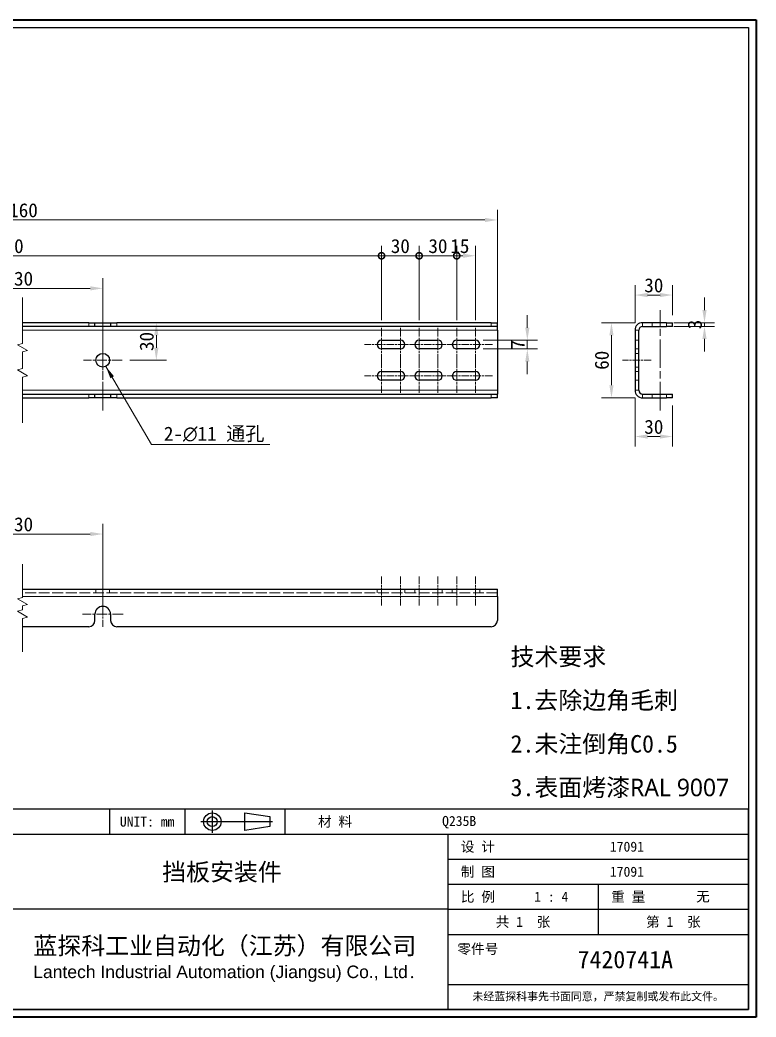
# Model space of a CAD drawing. Header units: millimetres. Extents: x 24 to 1166, y 22 to 818.
# Drawn here: x 578 to 1166, y 22 to 818 of the extents above; entities that cross this region are included whole.
import ezdxf
from ezdxf.enums import TextEntityAlignment as Align

# ---------------------------------------------------------------- set-up
doc = ezdxf.new("R2010")
doc.units = ezdxf.units.MM
doc.header["$LTSCALE"] = 4
doc.linetypes.add('CHAIN', pattern=[0.3543, 0.2362, -0.0295, 0.0591, -0.0295])
doc.linetypes.add('DASHED', pattern=[0.2067, 0.1654, -0.0413])
for name, color, linetype, lineweight in [('1', 7, 'Continuous', 18), ('可见 (ISO)', 7, 'Continuous', 25), ('可见窄的 (ISO)', 7, 'Continuous', 18), ('图框 (ISO)', 7, 'Continuous', 35), ('标题 (ISO)', 7, 'Continuous', 25)]:
    doc.layers.add(name, color=color, linetype=linetype, lineweight=lineweight)
for name, color, linetype, lineweight, true_color in [('中心标记 (ISO)', 1, 'CHAIN', 18, 0xff0000), ('中心线 (ISO)', 1, 'CHAIN', 18, 0xff0000), ('尺寸 (ISO)', 7, 'Continuous', 18, 0x008000), ('折线 (ISO)', 7, 'Continuous', 18, 0x008000), ('符号 (ISO)', 7, 'Continuous', 18, 0x008000), ('隐藏 (ISO)', 5, 'DASHED', 18, 0x0000ff), ('隐藏窄的 (ISO)', 5, 'DASHED', 18, 0x0000ff)]:
    doc.layers.add(name, color=color, linetype=linetype, lineweight=lineweight, true_color=true_color)
doc.styles.add('文本样式164', font='SimSun.ttf')
doc.styles.add('文本样式165', font='SimSun.ttf')
doc.styles.add('文本样式74', font='SimSun.ttf')
doc.styles.add('最新国标', font='simfang.ttf')
doc.styles.add('注释文本 (ISO)', font='simfang.ttf')
doc.dimstyles.new('默认 (GB)', dxfattribs={"dimscale": 4, "dimtxt": 2.8, "dimasz": 2.5, "dimexe": 2, "dimexo": 1.5, "dimgap": 0.5, "dimtad": 1, "dimtoh": 1, "dimdsep": 46, "dimtxsty": '最新国标', "dimcen": 0.09, "dimdle": 10, "dimclrd": 256, "dimclre": 256, "dimclrt": 256, "dimaunit": 1, "dimadec": 3, "dimazin": 2, "dimtfac": 0.535714, "dimtdec": 3, "dimtmove": 0, "dimatfit": 3, "dimfxl": 0, "dimtolj": 1, "dimlwd": -1, "dimlwe": -1, "dimarcsym": 0})
doc.dimstyles.new('默认 (GB)$7', dxfattribs={"dimscale": 4, "dimtxt": 2.8, "dimasz": 2.5, "dimexe": 2, "dimexo": 1.5, "dimgap": 0.5, "dimtad": 1, "dimtoh": 1, "dimdsep": 46, "dimtxsty": '最新国标', "dimcen": 0.09, "dimdle": 10, "dimclrd": 256, "dimclre": 256, "dimclrt": 256, "dimaunit": 1, "dimadec": 3, "dimazin": 2, "dimtfac": 0.535714, "dimtdec": 3, "dimtmove": 0, "dimatfit": 3, "dimfxl": 0, "dimtolj": 1, "dimlwd": -1, "dimlwe": -1, "dimarcsym": 0})

# ---------------------------------------------------------------- blocks, each defined once
blk = doc.blocks.new('图框 最新国标')
at = {"layer": '图框 (ISO)'}
for p, q in [((6, 204.5), (291.5, 204.5)), ((291.5, 204.5), (291.5, 5.5)), ((291.5, 5.5), (6, 5.5))]:
    blk.add_line(p, q, dxfattribs=at)
at = {"layer": '图框 (ISO)', "color": 7, "linetype": 'Continuous', "lineweight": 25}
for p, q in [((18, 203), (290, 203)), ((18, 203), (290, 203)), ((290, 203), (290, 7)), ((290, 203), (290, 7)), ((290, 7), (6, 7)), ((290, 7), (18, 7))]:
    blk.add_line(p, q, dxfattribs=at)
at = {"layer": '图框 (ISO)', "style": '文本样式74'}
blk.add_attdef('零件代号_001', (42.73, 200.25), '', height=2.5, rotation=180, dxfattribs=at)
blk = doc.blocks.new('标题栏 最新国标')
at = {"layer": '标题 (ISO)'}
for p, q in [((381.98, -183.84), (196.98, -183.84)), ((196.98, -183.84), (196.98, -223.84)), ((254.48, -183.84), (254.48, -188.84)), ((269.48, -183.84), (269.48, -188.84)), ((281.48, -188.09), (281.48, -184.59)), ((281.48, -184.59), (286.48, -185.34)), ((289.48, -183.84), (289.48, -188.84)), ((381.98, -223.84), (381.98, -183.84)), ((383.48, -183.84), (383.48, -225.34)), ((286.48, -185.34), (286.48, -187.34)), ((196.98, -188.84), (381.98, -188.84)), ((232.98, -188.84), (232.98, -223.84)), ((286.48, -187.34), (281.48, -188.09)), ((321.98, -188.84), (321.98, -223.84)), ((321.98, -193.84), (381.98, -193.84)), ((321.98, -198.84), (381.98, -198.84)), ((351.98, -198.84), (351.98, -208.84)), ((321.98, -203.84), (232.98, -203.84)), ((321.98, -203.84), (381.98, -203.84)), ((321.98, -208.84), (381.98, -208.84)), ((321.98, -218.84), (381.98, -218.84)), ((196.98, -223.84), (381.98, -223.84)), ((383.48, -225.34), (196.98, -225.34))]:
    blk.add_line(p, q, dxfattribs=at)
at = {"layer": '标题 (ISO)', "linetype": 'CHAIN', "ltscale": 5.000333}
blk.add_line((274.98, -184.09), (274.98, -188.59), dxfattribs=at)
at = {"layer": '标题 (ISO)', "linetype": 'CHAIN', "ltscale": 15.834605}
blk.add_line((272.73, -186.34), (286.98, -186.34), dxfattribs=at)
at = {"layer": '标题 (ISO)'}
for radius in [1.75, 1]:
    blk.add_circle((274.98, -186.34), radius, dxfattribs=at)
at = {"layer": '1', "style": '文本样式164'}
for s, p in [('材 料', (299.48, -186.34)), ('UNIT: mm', (261.98, -186.34)), ('设 计', (327.98, -191.34)), ('制 图', (327.98, -196.34)), ('比 例', (327.98, -201.34)), ('重 量', (357.98, -201.34)), ('共 1  张', (336.98, -206.34)), ('第 1  张', (366.98, -206.34))]:
    blk.add_text(s, height=2, dxfattribs=at).set_placement(p, align=Align.MIDDLE_CENTER)
at = {"layer": '标题 (ISO)', "style": '注释文本 (ISO)'}
for s, insert, char_height, attachment_point, line_spacing_factor in [('\\fSimSun|b0|i0;{\\H1.3000;      未注公差角度及线性公差使用m\\P}\\fSimSun|b0|i0;{\\H1.3000;（GB/T1804-2000），未注形位公差使\\P}\\fSimSun|b0|i0;{\\H1.3000;用K级（GB/T 1184-1996）。\\P}\\fSimSun|b0|i0;{\\H1.3000;—————————————————\\P}\\fSimSun|b0|i0;{\\H1.3000;             6以下    ±0.05 mm\\P}\\fSimSun|b0|i0;{\\H1.3000;     6 ～   30以下    ±0.10 mm\\P}\\fSimSun|b0|i0;{\\H1.3000;    30 ～  120以下    ±0.15 mm\\P}\\fSimSun|b0|i0;{\\H1.3000;   120 ～  400以下    ±0.20 mm\\P}\\fSimSun|b0|i0;{\\H1.3000;   400 ～ 1000以下    ±0.30 mm\\P}\\fSimSun|b0|i0;{\\H1.3000;  1000 ～ 2000以下    ±0.50 mm\\P}\\fSimSun|b0|i0;{\\H1.3000;          2000以上    ±0.80 mm\\P}\\fSimSun|b0|i0;{\\H1.3000;\\P}\\fSimSun|b0|i0;{\\H1.3000;           300以下    ±30′\\P}\\fSimSun|b0|i0;{\\H1.3000;   300 ～ 1000以下    ±15′\\P}\\fSimSun|b0|i0;{\\H1.3000;          1000以上    ±5′}', (198.48, -206.63), 1.3, 4, 1.023913), ('{\\fMicrosoft YaHei|b0|i0|c134|p34;\\H1.75x;蓝探科工业自动化（江苏）有限公司\\P\\fArial|b0|i0|c0|p34;\\H0.71429x;Lantech Industrial Automation (Jiangsu) Co., Ltd\\fFangSong|b0|i0|c134|p49;.\\H1.15195x; }', (277.48, -213.84), 2, 5, 0.978695)]:
    blk.add_mtext(s, dxfattribs=dict(at, insert=insert, char_height=char_height, attachment_point=attachment_point, line_spacing_factor=line_spacing_factor))
at = {"layer": '标题 (ISO)', "attachment_point": 5, "style": '注释文本 (ISO)'}
for s, insert, char_height in [('\\fFangSong|b0|i0;零件号', (327.98, -211.84), 2), ('\\fSimSun|b0|i0;{\\H1.6000;未经蓝探科事先书面同意，严禁复制或发布此文件。}', (351.98, -221.34), 1.6)]:
    blk.add_mtext(s, dxfattribs=dict(at, insert=insert, char_height=char_height))
at = {"layer": '标题 (ISO)'}
for tag, p, height, style in [('材料_001', (320.84, -187.21), 2, '注释文本 (ISO)'), ('设计人_001', (354.32, -192.33), 2, '注释文本 (ISO)'), ('库存编号_001', (264.98, -198.13), 3.5, '文本样式165'), ('设计人_001', (354.32, -197.33), 2, '注释文本 (ISO)'), ('视图比例_001', (339.22, -202.33), 2, '注释文本 (ISO)'), ('质量\\P3;_001', (371.53, -202.3), 2, '注释文本 (ISO)'), ('零件代号_001', (347.86, -215.59), 3.5, '文本样式165')]:
    blk.add_attdef(tag, p, '', height=height, dxfattribs=dict(at, style=style))
blk = doc.blocks.new('*D5')
at = {"layer": 'Defpoints', "color": 0, "transparency": 16777216}
for p in [(1099.39, 598.39), (1099.39, 576.32), (1069.39, 570.32)]:
    blk.add_point(p, dxfattribs=at)
at = {"layer": '尺寸 (ISO)', "color": 116, "true_color": 0x00803f, "transparency": 16777216}
for p, q in [((1069.39, 576.32), (1069.39, 606.39)), ((1099.39, 582.32), (1099.39, 606.39)), ((1079.39, 598.39), (1089.39, 598.39))]:
    blk.add_line(p, q, dxfattribs=at)
for points in [[(1079.39, 600.06), (1079.39, 596.73), (1069.39, 598.39)], [(1089.39, 600.06), (1089.39, 596.73), (1099.39, 598.39)]]:
    blk.add_solid(points, dxfattribs=at)
at = {"layer": '尺寸 (ISO)', "transparency": 16777216, "insert": (1084.39, 606.06), "char_height": 11.2, "attachment_point": 5, "style": '最新国标'}
blk.add_mtext('\\A1;30', dxfattribs=at)
blk = doc.blocks.new('*D6')
at = {"layer": 'Defpoints', "color": 0, "transparency": 16777216}
for p in [(1075.39, 576.32), (1050.6, 516.32), (1075.39, 516.32)]:
    blk.add_point(p, dxfattribs=at)
at = {"layer": '尺寸 (ISO)', "color": 116, "true_color": 0x00803f, "transparency": 16777216}
for p, q in [((1069.39, 576.32), (1042.6, 576.32)), ((1050.6, 566.32), (1050.6, 526.32)), ((1069.39, 516.32), (1042.6, 516.32))]:
    blk.add_line(p, q, dxfattribs=at)
for points in [[(1048.94, 566.32), (1052.27, 566.32), (1050.6, 576.32)], [(1048.94, 526.32), (1052.27, 526.32), (1050.6, 516.32)]]:
    blk.add_solid(points, dxfattribs=at)
at = {"layer": '尺寸 (ISO)', "transparency": 16777216, "insert": (1042.94, 546.32), "char_height": 11.2, "attachment_point": 5, "rotation": 90, "style": '最新国标'}
blk.add_mtext('\\A1;60', dxfattribs=at)
blk = doc.blocks.new('*D7')
at = {"layer": 'Defpoints', "color": 0, "transparency": 16777216}
for p in [(1069.39, 522.32), (1099.39, 516.32), (1099.39, 485.44)]:
    blk.add_point(p, dxfattribs=at)
at = {"layer": '尺寸 (ISO)', "color": 116, "true_color": 0x00803f, "transparency": 16777216}
for p, q in [((1069.39, 516.32), (1069.39, 477.44)), ((1099.39, 510.32), (1099.39, 477.44)), ((1079.39, 485.44), (1089.39, 485.44))]:
    blk.add_line(p, q, dxfattribs=at)
for points in [[(1079.39, 487.11), (1079.39, 483.77), (1069.39, 485.44)], [(1089.39, 487.11), (1089.39, 483.77), (1099.39, 485.44)]]:
    blk.add_solid(points, dxfattribs=at)
at = {"layer": '尺寸 (ISO)', "transparency": 16777216, "insert": (1084.39, 493.1), "char_height": 11.2, "attachment_point": 5, "style": '最新国标'}
blk.add_mtext('\\A1;30', dxfattribs=at)
blk = doc.blocks.new('*D8')
at = {"layer": 'Defpoints', "color": 0, "transparency": 16777216}
for p in [(1094.39, 576.32), (1094.39, 573.32), (1124.86, 573.32)]:
    blk.add_point(p, dxfattribs=at)
at = {"layer": '尺寸 (ISO)', "color": 116, "true_color": 0x00803f, "transparency": 16777216}
for p, q in [((1124.86, 586.32), (1124.86, 596.32)), ((1100.39, 576.32), (1132.86, 576.32)), ((1100.39, 573.32), (1132.86, 573.32)), ((1124.86, 576.32), (1124.86, 573.32)), ((1124.86, 563.32), (1124.86, 553.32))]:
    blk.add_line(p, q, dxfattribs=at)
for points in [[(1123.19, 586.32), (1126.52, 586.32), (1124.86, 576.32)], [(1123.19, 563.32), (1126.52, 563.32), (1124.86, 573.32)]]:
    blk.add_solid(points, dxfattribs=at)
at = {"layer": '尺寸 (ISO)', "transparency": 16777216, "insert": (1117.19, 574.82), "char_height": 11.2, "attachment_point": 5, "rotation": 90, "style": '最新国标'}
blk.add_mtext('\\A1;3', dxfattribs=at)
blk = doc.blocks.new('*D9')
at = {"layer": 'Defpoints', "color": 0, "transparency": 16777216}
for p in [(959.59, 658.32), (195.44, 570.32), (959.59, 570.32)]:
    blk.add_point(p, dxfattribs=at)
at = {"layer": '尺寸 (ISO)', "color": 116, "true_color": 0x00803f, "transparency": 16777216}
for p, q in [((195.44, 576.32), (195.44, 666.32)), ((959.59, 576.32), (959.59, 666.32)), ((205.44, 658.32), (949.59, 658.32))]:
    blk.add_line(p, q, dxfattribs=at)
for points in [[(205.44, 659.99), (205.44, 656.65), (195.44, 658.32)], [(949.59, 659.99), (949.59, 656.65), (959.59, 658.32)]]:
    blk.add_solid(points, dxfattribs=at)
at = {"layer": '尺寸 (ISO)', "transparency": 16777216, "insert": (577.52, 665.99), "char_height": 11.2, "attachment_point": 5, "style": '最新国标'}
blk.add_mtext('\\A1;1160', dxfattribs=at)
blk = doc.blocks.new('_DotSmall')
at = {"color": 0, "linetype": 'ByBlock', "const_width": 0.5}
blk.add_lwpolyline([(-0.0625, 0, 1), (0.0625, 0, 1)], format="xyb", close=True, dxfattribs=at)
blk = doc.blocks.new('*D14')
at = {"layer": 'Defpoints', "color": 0, "transparency": 16777216}
for p in [(867.09, 629.74), (272.94, 572.32), (867.09, 572.32)]:
    blk.add_point(p, dxfattribs=at)
at = {"layer": '尺寸 (ISO)', "color": 116, "true_color": 0x00803f, "transparency": 16777216}
for p, q in [((272.94, 578.32), (272.94, 637.74)), ((867.09, 578.32), (867.09, 637.74)), ((272.94, 629.74), (867.09, 629.74))]:
    blk.add_line(p, q, dxfattribs=at)
at = {"layer": '尺寸 (ISO)', "color": 116, "true_color": 0x00803f, "transparency": 16777216, "xscale": 10, "yscale": 10, "zscale": 10, "rotation": 180}
blk.add_blockref('_DotSmall', (272.94, 629.74), dxfattribs=at)
at = {"layer": '尺寸 (ISO)', "color": 116, "true_color": 0x00803f, "transparency": 16777216, "xscale": 10, "yscale": 10, "zscale": 10}
blk.add_blockref('_DotSmall', (867.09, 629.74), dxfattribs=at)
at = {"layer": '尺寸 (ISO)', "transparency": 16777216, "insert": (570.02, 637.41), "char_height": 11.2, "attachment_point": 5, "style": '最新国标'}
blk.add_mtext('\\A1;990', dxfattribs=at)
blk = doc.blocks.new('*D15')
at = {"layer": 'Defpoints', "color": 0, "transparency": 16777216}
for p in [(897.09, 629.74), (867.09, 572.32), (897.09, 572.32)]:
    blk.add_point(p, dxfattribs=at)
at = {"layer": '尺寸 (ISO)', "color": 116, "true_color": 0x00803f, "transparency": 16777216}
for p, q in [((867.09, 578.32), (867.09, 637.74)), ((897.09, 578.32), (897.09, 637.74)), ((867.09, 629.74), (897.09, 629.74))]:
    blk.add_line(p, q, dxfattribs=at)
at = {"layer": '尺寸 (ISO)', "color": 116, "true_color": 0x00803f, "transparency": 16777216, "xscale": 10, "yscale": 10, "zscale": 10, "rotation": 180}
blk.add_blockref('_DotSmall', (867.09, 629.74), dxfattribs=at)
at = {"layer": '尺寸 (ISO)', "color": 116, "true_color": 0x00803f, "transparency": 16777216, "xscale": 10, "yscale": 10, "zscale": 10}
blk.add_blockref('_DotSmall', (897.09, 629.74), dxfattribs=at)
at = {"layer": '尺寸 (ISO)', "transparency": 16777216, "insert": (882.09, 637.41), "char_height": 11.2, "attachment_point": 5, "style": '最新国标'}
blk.add_mtext('\\A1;30', dxfattribs=at)
blk = doc.blocks.new('*D16')
at = {"layer": 'Defpoints', "color": 0, "transparency": 16777216}
for p in [(927.09, 629.74), (897.09, 572.32), (927.09, 572.32)]:
    blk.add_point(p, dxfattribs=at)
at = {"layer": '尺寸 (ISO)', "color": 116, "true_color": 0x00803f, "transparency": 16777216}
for p, q in [((897.09, 578.32), (897.09, 637.74)), ((927.09, 578.32), (927.09, 637.74)), ((897.09, 629.74), (927.09, 629.74))]:
    blk.add_line(p, q, dxfattribs=at)
at = {"layer": '尺寸 (ISO)', "color": 116, "true_color": 0x00803f, "transparency": 16777216, "xscale": 10, "yscale": 10, "zscale": 10, "rotation": 180}
blk.add_blockref('_DotSmall', (897.09, 629.74), dxfattribs=at)
at = {"layer": '尺寸 (ISO)', "color": 116, "true_color": 0x00803f, "transparency": 16777216, "xscale": 10, "yscale": 10, "zscale": 10}
blk.add_blockref('_DotSmall', (927.09, 629.74), dxfattribs=at)
at = {"layer": '尺寸 (ISO)', "transparency": 16777216, "insert": (912.09, 637.41), "char_height": 11.2, "attachment_point": 5, "style": '最新国标'}
blk.add_mtext('\\A1;30', dxfattribs=at)
blk = doc.blocks.new('*D17')
at = {"layer": 'Defpoints', "color": 0, "transparency": 16777216}
for p in [(942.09, 629.74), (927.09, 572.32), (942.09, 572.32)]:
    blk.add_point(p, dxfattribs=at)
at = {"layer": '尺寸 (ISO)', "color": 116, "true_color": 0x00803f, "transparency": 16777216}
for p, q in [((927.09, 578.32), (927.09, 637.74)), ((942.09, 578.32), (942.09, 637.74)), ((927.09, 629.74), (932.09, 629.74))]:
    blk.add_line(p, q, dxfattribs=at)
blk.add_solid([(932.09, 631.41), (932.09, 628.08), (942.09, 629.74)], dxfattribs=at)
at = {"layer": '尺寸 (ISO)', "color": 116, "true_color": 0x00803f, "transparency": 16777216, "xscale": 10, "yscale": 10, "zscale": 10, "rotation": 180}
blk.add_blockref('_DotSmall', (927.09, 629.74), dxfattribs=at)
at = {"layer": '尺寸 (ISO)', "transparency": 16777216, "insert": (929.59, 637.41), "char_height": 11.2, "attachment_point": 5, "style": '最新国标'}
blk.add_mtext('\\A1;15', dxfattribs=at)
blk = doc.blocks.new('*D19')
at = {"layer": 'Defpoints', "color": 0, "transparency": 16777216}
for p in [(644.59, 603.73), (510.44, 546.32), (644.59, 546.32)]:
    blk.add_point(p, dxfattribs=at)
at = {"layer": '尺寸 (ISO)', "color": 116, "true_color": 0x00803f, "transparency": 16777216}
for p, q in [((510.44, 552.32), (510.44, 611.73)), ((644.59, 552.32), (644.59, 611.73)), ((510.44, 603.73), (634.59, 603.73))]:
    blk.add_line(p, q, dxfattribs=at)
blk.add_solid([(634.59, 605.4), (634.59, 602.06), (644.59, 603.73)], dxfattribs=at)
at = {"layer": '尺寸 (ISO)', "color": 116, "true_color": 0x00803f, "transparency": 16777216, "xscale": 10, "yscale": 10, "zscale": 10, "rotation": 180}
blk.add_blockref('_DotSmall', (510.44, 603.73), dxfattribs=at)
at = {"layer": '尺寸 (ISO)', "transparency": 16777216, "insert": (577.56, 611.4), "char_height": 11.2, "attachment_point": 5, "style": '最新国标'}
blk.add_mtext('\\A1;530', dxfattribs=at)
blk = doc.blocks.new('*D22')
at = {"layer": 'Defpoints', "color": 0, "transparency": 16777216}
for p in [(942.09, 562.32), (942.09, 555.32), (983.45, 555.32)]:
    blk.add_point(p, dxfattribs=at)
at = {"layer": '尺寸 (ISO)', "color": 116, "true_color": 0x00803f, "transparency": 16777216}
for p, q in [((983.45, 572.32), (983.45, 582.32)), ((948.09, 562.32), (991.45, 562.32)), ((983.45, 562.32), (983.45, 555.32)), ((948.09, 555.32), (991.45, 555.32)), ((983.45, 545.32), (983.45, 535.32))]:
    blk.add_line(p, q, dxfattribs=at)
for points in [[(981.78, 572.32), (985.11, 572.32), (983.45, 562.32)], [(981.78, 545.32), (985.11, 545.32), (983.45, 555.32)]]:
    blk.add_solid(points, dxfattribs=at)
at = {"layer": '尺寸 (ISO)', "transparency": 16777216, "insert": (975.78, 558.82), "char_height": 11.2, "attachment_point": 5, "rotation": 90, "style": '最新国标'}
blk.add_mtext('\\A1;7', dxfattribs=at)
blk = doc.blocks.new('*D23')
at = {"layer": 'Defpoints', "color": 0, "transparency": 16777216}
for p in [(687.35, 576.32), (660.09, 546.32), (687.35, 546.32)]:
    blk.add_point(p, dxfattribs=at)
at = {"layer": '尺寸 (ISO)', "color": 116, "true_color": 0x00803f, "transparency": 16777216}
for p, q in [((687.35, 566.32), (687.35, 556.32)), ((666.09, 546.32), (695.35, 546.32))]:
    blk.add_line(p, q, dxfattribs=at)
for points in [[(685.69, 566.32), (689.02, 566.32), (687.35, 576.32)], [(685.69, 556.32), (689.02, 556.32), (687.35, 546.32)]]:
    blk.add_solid(points, dxfattribs=at)
at = {"layer": '尺寸 (ISO)', "transparency": 16777216, "insert": (679.69, 561.32), "char_height": 11.2, "attachment_point": 5, "rotation": 90, "style": '最新国标'}
blk.add_mtext('\\A1;30', dxfattribs=at)
blk = doc.blocks.new('*D25')
at = {"layer": 'Defpoints', "color": 0, "transparency": 16777216}
for p in [(644.59, 407.61), (510.44, 359.86), (644.59, 359.86)]:
    blk.add_point(p, dxfattribs=at)
at = {"layer": '尺寸 (ISO)', "color": 116, "true_color": 0x00803f, "transparency": 16777216}
for p, q in [((510.44, 365.86), (510.44, 415.61)), ((644.59, 365.86), (644.59, 415.61)), ((510.44, 407.61), (634.59, 407.61))]:
    blk.add_line(p, q, dxfattribs=at)
blk.add_solid([(634.59, 409.28), (634.59, 405.95), (644.59, 407.61)], dxfattribs=at)
at = {"layer": '尺寸 (ISO)', "color": 116, "true_color": 0x00803f, "transparency": 16777216, "xscale": 10, "yscale": 10, "zscale": 10, "rotation": 180}
blk.add_blockref('_DotSmall', (510.44, 407.61), dxfattribs=at)
at = {"layer": '尺寸 (ISO)', "transparency": 16777216, "insert": (577.56, 415.28), "char_height": 11.2, "attachment_point": 5, "style": '最新国标'}
blk.add_mtext('\\A1;530', dxfattribs=at)

msp = doc.modelspace()

# ---------------------------------------------------------------- linework, layer by layer
at = {"layer": '中心标记 (ISO)', "ltscale": 7.50055}
for p, q in [((867.0895, 572.3215), (867.0895, 545.3215)), ((882.0895, 572.3215), (882.0895, 545.3215)), ((897.0895, 572.3215), (897.0895, 545.3215)), ((912.0895, 572.3215), (912.0895, 545.3215)), ((927.0895, 572.3215), (927.0895, 545.3215)), ((942.0895, 572.3215), (942.0895, 545.3215)), ((867.0895, 547.3215), (867.0895, 520.3215)), ((882.0895, 547.3215), (882.0895, 520.3215)), ((897.0895, 547.3215), (897.0895, 520.3215)), ((912.0895, 547.3215), (912.0895, 520.3215)), ((927.0895, 547.3215), (927.0895, 520.3215)), ((942.0895, 547.3215), (942.0895, 520.3215))]:
    msp.add_line(p, q, dxfattribs=at)
at = {"layer": '中心标记 (ISO)', "ltscale": 8.611757}
for p, q in [((644.5895, 561.8215), (644.5895, 530.8215)), ((644.5895, 561.8215), (644.5895, 530.8215)), ((660.0895, 546.3215), (629.0895, 546.3215)), ((660.0895, 546.3215), (629.0895, 546.3215))]:
    msp.add_line(p, q, dxfattribs=at)
at = {"layer": '中心标记 (ISO)', "ltscale": 6.528244}
for p, q in [((877.0895, 558.8215), (853.5895, 558.8215)), ((895.5895, 558.8215), (872.0895, 558.8215)), ((907.0895, 558.8215), (883.5895, 558.8215)), ((925.5895, 558.8215), (902.0895, 558.8215)), ((937.0895, 558.8215), (913.5895, 558.8215)), ((955.5895, 558.8215), (932.0895, 558.8215)), ((877.0895, 533.8215), (853.5895, 533.8215)), ((895.5895, 533.8215), (872.0895, 533.8215)), ((907.0895, 533.8215), (883.5895, 533.8215)), ((925.5895, 533.8215), (902.0895, 533.8215)), ((937.0895, 533.8215), (913.5895, 533.8215)), ((955.5895, 533.8215), (932.0895, 533.8215))]:
    msp.add_line(p, q, dxfattribs=at)
at = {"layer": '中心标记 (ISO)', "ltscale": 7.292199}
msp.add_line((644.5895, 359.8637), (644.5895, 333.6137), dxfattribs=at)
at = {"layer": '中心标记 (ISO)', "ltscale": 9.028461}
msp.add_line((660.8395, 343.6137), (628.3395, 343.6137), dxfattribs=at)
at = {"layer": '中心线 (ISO)', "ltscale": 23.990969}
for p, q in [((644.5895, 506.3215), (644.5895, 586.3215)), ((1089.3933, 506.3215), (1089.3933, 586.3215))]:
    msp.add_line(p, q, dxfattribs=at)
at = {"layer": '中心线 (ISO)', "ltscale": 6.389343}
for p, q in [((1082.3933, 546.3215), (1059.3933, 546.3215)), ((644.5895, 350.6137), (644.5895, 373.6137)), ((867.0895, 373.6137), (867.0895, 350.6137)), ((882.0895, 373.6137), (882.0895, 350.6137)), ((897.0895, 373.6137), (897.0895, 350.6137)), ((912.0895, 373.6137), (912.0895, 350.6137)), ((927.0895, 373.6137), (927.0895, 350.6137)), ((942.0895, 373.6137), (942.0895, 350.6137))]:
    msp.add_line(p, q, dxfattribs=at)
at = {"layer": '可见 (ISO)'}
for p, q in [((633.3395, 576.3215), (580.486, 576.3215)), ((633.3395, 573.3215), (580.486, 573.3215)), ((633.3395, 576.3215), (638.3395, 576.3215)), ((638.3395, 573.3215), (633.3395, 573.3215)), ((638.3395, 573.3215), (638.3395, 576.3215)), ((638.3395, 576.3215), (650.8395, 576.3215)), ((650.8395, 573.3215), (638.3395, 573.3215)), ((650.8395, 576.3215), (650.8395, 573.3215)), ((650.8395, 576.3215), (655.8395, 576.3215)), ((655.8395, 573.3215), (650.8395, 573.3215)), ((954.5895, 576.3215), (655.8395, 576.3215)), ((954.5895, 573.3215), (655.8395, 573.3215)), ((954.5895, 576.3215), (959.5895, 576.3215)), ((959.5895, 573.3215), (954.5895, 573.3215)), ((959.5895, 573.3215), (959.5895, 576.3215)), ((959.5895, 570.3215), (959.5895, 573.3215)), ((1094.3933, 576.3215), (1075.3933, 576.3215)), ((1075.3933, 573.3215), (1094.3933, 573.3215)), ((1094.3933, 576.3215), (1099.3933, 576.3215)), ((1099.3933, 573.3215), (1094.3933, 573.3215)), ((1099.3933, 573.3215), (1099.3933, 576.3215)), ((959.5895, 570.3215), (959.5895, 522.3215)), ((1069.3933, 570.3215), (1069.3933, 522.3215)), ((1072.3933, 522.3215), (1072.3933, 570.3215)), ((867.0895, 562.3215), (882.0895, 562.3215)), ((897.0895, 562.3215), (912.0895, 562.3215)), ((927.0895, 562.3215), (942.0895, 562.3215)), ((882.0895, 555.3215), (867.0895, 555.3215)), ((912.0895, 555.3215), (897.0895, 555.3215)), ((942.0895, 555.3215), (927.0895, 555.3215)), ((867.0895, 537.3215), (882.0895, 537.3215)), ((897.0895, 537.3215), (912.0895, 537.3215)), ((927.0895, 537.3215), (942.0895, 537.3215)), ((882.0895, 530.3215), (867.0895, 530.3215)), ((912.0895, 530.3215), (897.0895, 530.3215)), ((942.0895, 530.3215), (927.0895, 530.3215)), ((580.486, 519.3215), (633.3395, 519.3215)), ((633.3395, 519.3215), (638.3395, 519.3215)), ((638.3395, 516.3215), (638.3395, 519.3215)), ((638.3395, 519.3215), (650.8395, 519.3215)), ((650.8395, 519.3215), (650.8395, 516.3215)), ((650.8395, 519.3215), (655.8395, 519.3215)), ((655.8395, 519.3215), (954.5895, 519.3215)), ((954.5895, 519.3215), (959.5895, 519.3215)), ((959.5895, 522.3215), (959.5895, 519.3215)), ((959.5895, 516.3215), (959.5895, 519.3215)), ((1075.3933, 519.3215), (1094.3933, 519.3215)), ((1094.3933, 519.3215), (1099.3933, 519.3215)), ((1099.3933, 516.3215), (1099.3933, 519.3215)), ((580.486, 516.3215), (633.3395, 516.3215)), ((638.3395, 516.3215), (633.3395, 516.3215)), ((650.8395, 516.3215), (638.3395, 516.3215)), ((655.8395, 516.3215), (650.8395, 516.3215)), ((655.8395, 516.3215), (954.5895, 516.3215)), ((959.5895, 516.3215), (954.5895, 516.3215)), ((1075.3933, 516.3215), (1094.3933, 516.3215)), ((1099.3933, 516.3215), (1094.3933, 516.3215)), ((580.486, 363.6137), (959.5895, 363.6137)), ((959.5895, 357.6137), (959.5895, 363.6137)), ((959.5895, 357.6137), (959.5895, 338.6137)), ((638.3395, 338.6137), (638.3395, 343.6137)), ((650.8395, 343.6137), (650.8395, 338.6137)), ((633.3395, 333.6137), (580.486, 333.6137)), ((954.5895, 333.6137), (655.8395, 333.6137))]:
    msp.add_line(p, q, dxfattribs=at)
msp.add_circle((644.5895, 546.3215), 5.5, dxfattribs=at)
for centre, radius, start, end in [((1075.3933, 570.3215), 6, 90, 180), ((1075.3933, 570.3215), 3, 90, 180), ((867.0895, 558.8215), 3.5, 90, 270), ((882.0895, 558.8215), 3.5, 270, 90), ((897.0895, 558.8215), 3.5, 90, 270), ((912.0895, 558.8215), 3.5, 270, 90), ((927.0895, 558.8215), 3.5, 90, 270), ((942.0895, 558.8215), 3.5, 270, 90), ((867.0895, 533.8215), 3.5, 90, 270), ((882.0895, 533.8215), 3.5, 270, 90), ((897.0895, 533.8215), 3.5, 90, 270), ((912.0895, 533.8215), 3.5, 270, 90), ((927.0895, 533.8215), 3.5, 90, 270), ((942.0895, 533.8215), 3.5, 270, 90), ((1075.3933, 522.3215), 6, 180, 270), ((1075.3933, 522.3215), 3, 180, 270), ((644.5895, 343.6137), 6.25, 0, 180), ((633.3395, 338.6137), 5, 270, 0), ((655.8395, 338.6137), 5, 180, 270), ((954.5895, 338.6137), 5, 270, 0)]:
    msp.add_arc(centre, radius, start, end, dxfattribs=at)
at = {"layer": '可见窄的 (ISO)'}
for p, q in [((633.3395, 576.3215), (633.3395, 573.3215)), ((655.8395, 573.3215), (655.8395, 576.3215)), ((954.5895, 576.3215), (954.5895, 573.3215)), ((1075.3933, 576.3215), (1075.3933, 573.3215)), ((1094.3933, 576.3215), (1094.3933, 573.3215)), ((959.5895, 570.3215), (580.486, 570.3215)), ((1072.3933, 570.3215), (1069.3933, 570.3215)), ((580.486, 522.3215), (959.5895, 522.3215)), ((633.3395, 519.3215), (633.3395, 516.3215)), ((655.8395, 516.3215), (655.8395, 519.3215)), ((954.5895, 519.3215), (954.5895, 516.3215)), ((1069.3933, 522.3215), (1072.3933, 522.3215)), ((1075.3933, 519.3215), (1075.3933, 516.3215)), ((1094.3933, 519.3215), (1094.3933, 516.3215)), ((959.5895, 357.6137), (580.486, 357.6137))]:
    msp.add_line(p, q, dxfattribs=at)
at = {"layer": '折线 (ISO)', "flags": 128}
for points in [[(580.486, 496.3215), (580.486, 532.9403), (584.486, 534.0121), (576.486, 538.6309), (580.486, 539.7027), (580.486, 552.9403), (584.486, 554.0121), (576.486, 558.6309), (580.486, 559.7027), (580.486, 596.3215)], [(580.486, 313.6137), (580.486, 340.2325), (584.486, 341.3043), (576.486, 345.9231), (580.486, 346.9949), (580.486, 350.2325), (584.486, 351.3043), (576.486, 355.9231), (580.486, 356.9949), (580.486, 383.6137)]]:
    msp.add_lwpolyline(points, dxfattribs=at)
at = {"layer": '隐藏 (ISO)', "ltscale": 1.428422}
for p, q in [((1083.1433, 573.3215), (1083.1433, 576.3215)), ((1069.3933, 562.3215), (1072.3933, 562.3215)), ((1069.3933, 555.3215), (1072.3933, 555.3215)), ((1072.3933, 551.8215), (1069.3933, 551.8215)), ((1072.3933, 540.8215), (1069.3933, 540.8215)), ((1069.3933, 537.3215), (1072.3933, 537.3215)), ((1069.3933, 530.3215), (1072.3933, 530.3215)), ((1083.1433, 516.3215), (1083.1433, 519.3215)), ((639.0895, 360.6137), (639.0895, 363.6137)), ((650.0895, 360.6137), (650.0895, 363.6137)), ((863.5895, 363.6137), (863.5895, 360.6137)), ((885.5895, 363.6137), (885.5895, 360.6137)), ((893.5895, 363.6137), (893.5895, 360.6137)), ((915.5895, 363.6137), (915.5895, 360.6137)), ((923.5895, 363.6137), (923.5895, 360.6137)), ((945.5895, 363.6137), (945.5895, 360.6137))]:
    msp.add_line(p, q, dxfattribs=at)
at = {"layer": '隐藏 (ISO)', "ltscale": 13.100545}
msp.add_line((959.5895, 360.6137), (580.486, 360.6137), dxfattribs=at)
at = {"layer": '隐藏窄的 (ISO)', "ltscale": 1.428422}
for p, q in [((1089.3933, 573.3215), (1089.3933, 576.3215)), ((1089.3933, 516.3215), (1089.3933, 519.3215)), ((867.0895, 363.6137), (867.0895, 360.6137)), ((882.0895, 363.6137), (882.0895, 360.6137)), ((897.0895, 363.6137), (897.0895, 360.6137)), ((912.0895, 363.6137), (912.0895, 360.6137)), ((927.0895, 363.6137), (927.0895, 360.6137)), ((942.0895, 363.6137), (942.0895, 360.6137))]:
    msp.add_line(p, q, dxfattribs=at)

# ---------------------------------------------------------------- block references
at = {"xscale": 4, "yscale": 4, "zscale": 4}
msp.add_blockref('图框 最新国标', (0, 0), dxfattribs=at)
ref = msp.add_blockref('标题栏 最新国标', (-367.9301, 923.3771), dxfattribs=dict(xscale=4, yscale=4, zscale=4))
ref.add_attrib('零件代号_001', '7420741A', (1023.5251, 61), dxfattribs={"layer": '标题 (ISO)', "height": 14, "style": '文本样式165'})
ref.add_attrib('库存编号_001', '挡板安装件', (691.9832, 130.8436), dxfattribs={"layer": '标题 (ISO)', "height": 14, "style": '文本样式165'})
ref.add_attrib('质量\\P3;_001', '无', (1118.1714, 114.16), dxfattribs={"layer": '标题 (ISO)', "height": 8, "style": '注释文本 (ISO)'})
ref.add_attrib('视图比例_001', '1 : 4', (988.96, 114.0686), dxfattribs={"layer": '标题 (ISO)', "height": 8, "style": '注释文本 (ISO)'})
ref.add_attrib('设计人_001', '17091', (1049.3486, 154.0457), dxfattribs={"layer": '标题 (ISO)', "height": 8, "style": '注释文本 (ISO)'})
ref.add_attrib('设计人_001', '17091', (1049.3486, 134.0457), dxfattribs={"layer": '标题 (ISO)', "height": 8, "style": '注释文本 (ISO)'})
ref.add_attrib('材料_001', 'Q235B', (915.44, 174.5257), dxfattribs={"layer": '标题 (ISO)', "height": 8, "style": '注释文本 (ISO)'})

# ---------------------------------------------------------------- texts
at = {"layer": '符号 (ISO)'}
for s, insert, char_height, width, attachment_point, line_spacing_factor, style in [('2-\\fAIGDT|b0|i0;{\\H11.2000;n}\\fFangSong|b0|i0;{\\H11.2000;11 通孔}', (693.3841, 480.9071), 11.2, 88.884022, 7, 0.49, '最新国标'), ('\\fFangSong|b0|i0;{\\H14.0000;技术要求\\P}\\fFangSong|b0|i0;{\\H14.0000;1.去除边角毛刺\\P}\\fFangSong|b0|i0;{\\H14.0000;2.未注倒角C0.5\\P}\\fFangSong|b0|i0;{\\H14.0000;3.表面烤漆}\\fSegoe UI|b0|i0;{\\H14.0000;RAL 9007\\P}\\fFangSong|b0|i0;{\\H14.0000;\\P}', (970.0505, 239.3486), 14, 187.665453, 4, 1.491475, '注释文本 (ISO)')]:
    msp.add_mtext(s, dxfattribs=dict(at, insert=insert, char_height=char_height, width=width, attachment_point=attachment_point, line_spacing_factor=line_spacing_factor, style=style))

# ---------------------------------------------------------------- dimensions: what is measured, and where the dimension line sits
at = {"layer": '尺寸 (ISO)', "color": 116, "true_color": 0x00803f}
for base, p1, p2, text, override, picture, middle in [((959.5895, 658.3215), (195.4428, 570.3215), (959.5895, 570.3215), '1160', {"dimgap": 0.5, "dimtoh": 0, "dimdec": 2, "dimlfac": 1.518033, "dimtol": 0, "dimlim": 0, "dimtp": 0, "dimtm": 0, "dimtdec": 3, "dimtofl": 0, "dimatfit": 1}, '*D9', (577.5162, 658.3215)), ((867.0895, 629.7423), (272.9428, 572.3215), (867.0895, 572.3215), '990', {"dimgap": 0.5, "dimtoh": 0, "dimdec": 2, "dimlfac": 1.666255, "dimblk1": 'DotSmall', "dimblk2": 'DotSmall', "dimsah": 1, "dimdle": 0, "dimtol": 0, "dimlim": 0, "dimtp": 0, "dimtm": 0, "dimtdec": 3, "dimtofl": 0, "dimatfit": 1}, '*D14', (570.0162, 629.7423)), ((644.5895, 603.7316), (510.4428, 546.3215), (644.5895, 546.3215), '530', {"dimgap": 0.5, "dimtoh": 0, "dimdec": 2, "dimlfac": 3.950899, "dimblk1": 'DotSmall', "dimsah": 1, "dimdle": 0, "dimtol": 0, "dimlim": 0, "dimtp": 0, "dimtm": 0, "dimtdec": 3, "dimtofl": 0, "dimatfit": 1}, '*D19', (577.5562, 603.7316)), ((644.5895, 407.6137), (510.4428, 359.8637), (644.5895, 359.8637), '530', {"dimgap": 0.5, "dimtoh": 0, "dimdec": 2, "dimlfac": 3.950899, "dimblk1": 'DotSmall', "dimsah": 1, "dimdle": 0, "dimtol": 0, "dimlim": 0, "dimtp": 0, "dimtm": 0, "dimtdec": 3, "dimtofl": 0, "dimatfit": 1}, '*D25', (577.5562, 407.6137))]:
    dim = msp.add_linear_dim(base=base, p1=p1, p2=p2, angle=180, text=text, dimstyle='默认 (GB)', override=override, dxfattribs=at)
    dim.commit()
    dim.dimension.update_dxf_attribs({"geometry": picture, "text_midpoint": middle, "dimtype": 160})
for base, p1, p2, angle, override, picture, middle in [((897.0895, 629.7423), (867.0895, 572.3215), (897.0895, 572.3215), 180, {"dimgap": 0.5, "dimtoh": 0, "dimdec": 2, "dimblk1": 'DotSmall', "dimblk2": 'DotSmall', "dimsah": 1, "dimdle": 0, "dimtol": 0, "dimlim": 0, "dimtp": 0, "dimtm": 0, "dimtdec": 3, "dimtofl": 0, "dimatfit": 1}, '*D15', (882.0895, 629.7423)), ((927.0895, 629.7423), (897.0895, 572.3215), (927.0895, 572.3215), 180, {"dimgap": 0.5, "dimtoh": 0, "dimdec": 2, "dimblk1": 'DotSmall', "dimblk2": 'DotSmall', "dimsah": 1, "dimdle": 0, "dimtol": 0, "dimlim": 0, "dimtp": 0, "dimtm": 0, "dimtdec": 3, "dimtofl": 0, "dimatfit": 1}, '*D16', (912.0895, 629.7423)), ((942.0895, 629.7423), (927.0895, 572.3215), (942.0895, 572.3215), 180, {"dimgap": 0.5, "dimtoh": 0, "dimdec": 2, "dimblk1": 'DotSmall', "dimsah": 1, "dimdle": 0, "dimtol": 0, "dimlim": 0, "dimtp": 0, "dimtm": 0, "dimtdec": 3, "dimtofl": 1, "dimatfit": 1}, '*D17', (929.5895, 629.7423)), ((1099.3933, 598.3933), (1069.3933, 570.3215), (1099.3933, 576.3215), 180, {"dimgap": 0.5, "dimtoh": 0, "dimdec": 2, "dimtol": 0, "dimlim": 0, "dimtp": 0, "dimtm": 0, "dimtdec": 3, "dimtofl": 0, "dimatfit": 1}, '*D5', (1084.3933, 598.3933)), ((1124.8552, 573.3215), (1094.3933, 576.3215), (1094.3933, 573.3215), 90, {"dimgap": 0.5, "dimtoh": 0, "dimdec": 2, "dimtol": 0, "dimlim": 0, "dimtp": 0, "dimtm": 0, "dimtdec": 3, "dimtofl": 1, "dimatfit": 1}, '*D8', (1124.8552, 574.8215)), ((983.4455, 555.3215), (942.0895, 562.3215), (942.0895, 555.3215), 90, {"dimgap": 0.5, "dimtoh": 0, "dimdec": 2, "dimtol": 0, "dimlim": 0, "dimtp": 0, "dimtm": 0, "dimtdec": 3, "dimtofl": 1, "dimatfit": 1}, '*D22', (983.4455, 558.8215)), ((687.3548, 546.3215), (687.3548, 576.3215), (660.0895, 546.3215), 90, {"dimgap": 0.5, "dimtoh": 0, "dimdec": 2, "dimse1": 1, "dimtol": 0, "dimlim": 0, "dimtp": 0, "dimtm": 0, "dimtdec": 3, "dimtofl": 0, "dimatfit": 1}, '*D23', (687.3548, 561.3215)), ((1050.6042, 516.3215), (1075.3933, 576.3215), (1075.3933, 516.3215), 90, {"dimgap": 0.5, "dimtoh": 0, "dimdec": 2, "dimtol": 0, "dimlim": 0, "dimtp": 0, "dimtm": 0, "dimtdec": 3, "dimtofl": 0, "dimatfit": 1}, '*D6', (1050.6042, 546.3215)), ((1099.3933, 485.4392), (1069.3933, 522.3215), (1099.3933, 516.3215), 180, {"dimgap": 0.5, "dimtoh": 0, "dimdec": 2, "dimtol": 0, "dimlim": 0, "dimtp": 0, "dimtm": 0, "dimtdec": 3, "dimtofl": 0, "dimatfit": 1}, '*D7', (1084.3933, 485.4392))]:
    dim = msp.add_linear_dim(base=base, p1=p1, p2=p2, angle=angle, dimstyle='默认 (GB)', override=override, dxfattribs=at)
    dim.commit()
    dim.dimension.update_dxf_attribs({"geometry": picture, "text_midpoint": middle, "dimtype": 160})

# ---------------------------------------------------------------- leaders
at = {"layer": '符号 (ISO)', "annotation_type": 0, "has_hookline": 1, "hookline_direction": 0, "text_width": 84.6439}
msp.add_leader([(647.0351, 541.3951), (683.3841, 479.0404), (693.3841, 479.0404)], dimstyle='默认 (GB)$7', override={"dimgap": 0, "dimtad": 1}, dxfattribs=at)

doc.saveas('drawing.dxf')
